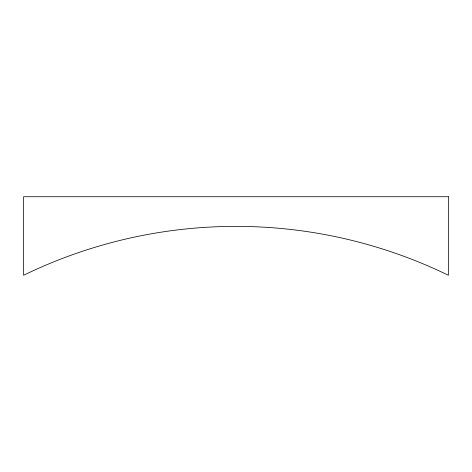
<?xml version="1.0" encoding="UTF-8"?>
<svg xmlns="http://www.w3.org/2000/svg" width="472" height="472" viewBox="0 0 472 472"><rect width="100%" height="100%" fill="white"/><g stroke="black" fill="none" stroke-linecap="round" stroke-linejoin="round"><path stroke-width="0.71" d="M448.4 196.73L23.6 196.73L23.6 275.27A485.765 485.765 0 0 1 448.4 275.27L448.4 196.73"/></g></svg>
